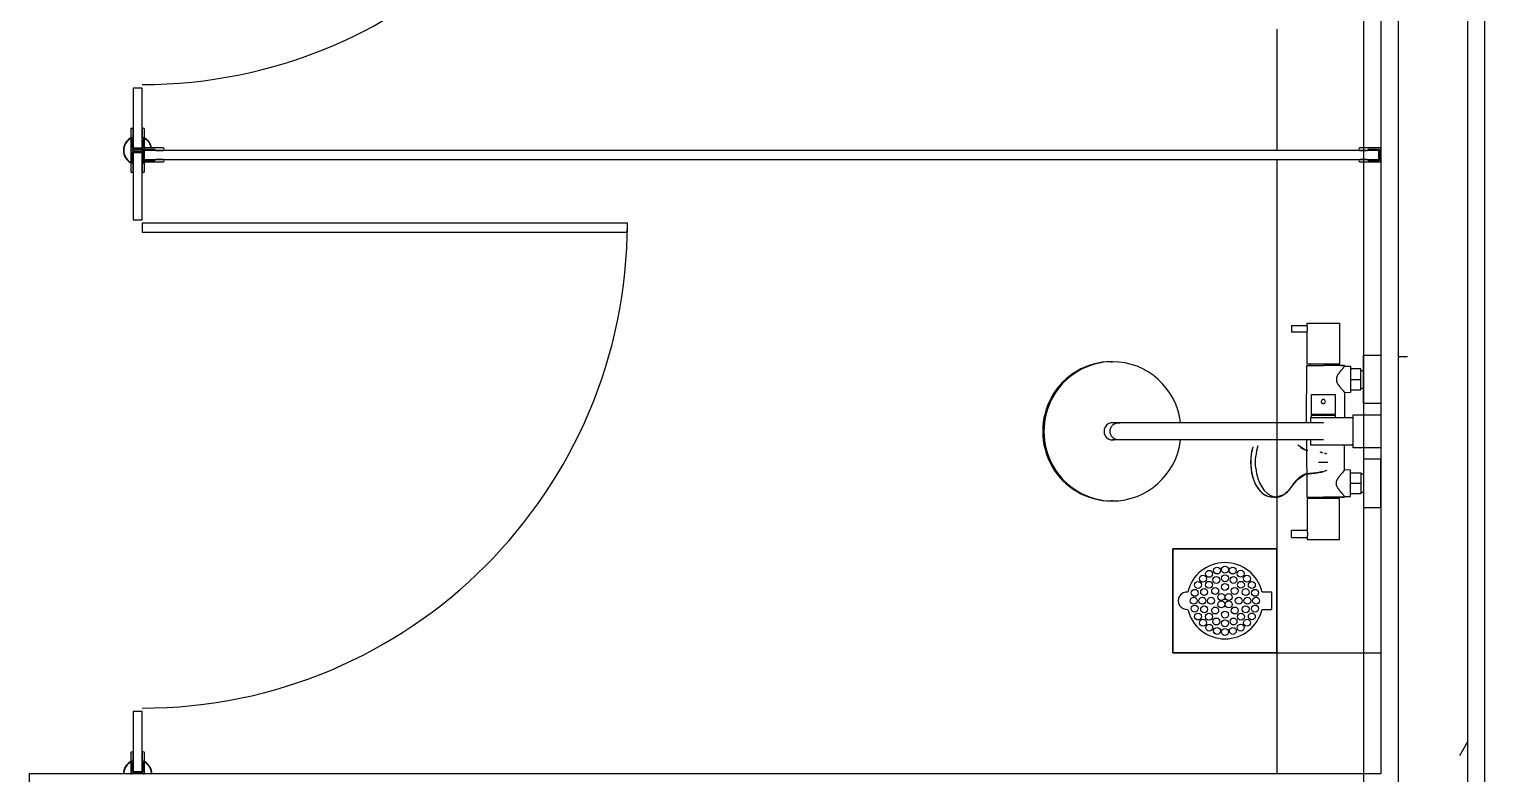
# Model space of a CAD drawing. Header units: millimetres. Extents: x -145636 to 131102, y -135903 to -7470.
# Drawn here: x 25695 to 27795, y -116848 to -115773 of the extents above; entities that cross this region are included whole.
import ezdxf

# ---------------------------------------------------------------- set-up
doc = ezdxf.new("R2010")
doc.units = ezdxf.units.MM
doc.layers.add('M_ARCHI', color=8, linetype='Continuous')

# ---------------------------------------------------------------- blocks, each defined once
blk = doc.blocks.new('RF Archi 21.10.2024')
at = {"layer": 'M_ARCHI', "color": 8}
for p, q in [((-138786, -25375.2), (-138786, -138101)), ((-138636, -126778.5), (-138636, -134028.5)), ((-138636, -126778.5), (-138636, -134028.5)), ((-138611, -134028.5), (-138611, -126778.5)), ((-138761, -129953.5), (-138761, -133253.5)), ((-138736, -129953.5), (-138736, -133278.5)), ((-140548, -132263.5), (-140561, -132263.5)), ((-140561, -132263.5), (-140561, -132350.5)), ((-140548, -132350.5), (-140548, -132263.5)), ((-140570.5, -132341.5), (-140571, -132342.2)), ((-140570.5, -132341.5), (-140571, -132342.2)), ((-140570.1, -132340.9), (-140570.5, -132341.5)), ((-140570.1, -132340.9), (-140570.5, -132341.5)), ((-140569.5, -132340.3), (-140570.1, -132340.9)), ((-140569.5, -132340.3), (-140570.1, -132340.9)), ((-140569, -132339.7), (-140569.5, -132340.3)), ((-140569, -132339.7), (-140569.5, -132340.3)), ((-140568.4, -132339.1), (-140569, -132339.7)), ((-140568.4, -132339.1), (-140569, -132339.7)), ((-140567.9, -132338.6), (-140568.4, -132339.1)), ((-140567.9, -132338.6), (-140568.4, -132339.1)), ((-140567.3, -132338.1), (-140567.9, -132338.6)), ((-140567.3, -132338.1), (-140567.9, -132338.6)), ((-140566.6, -132337.6), (-140567.3, -132338.1)), ((-140566.6, -132337.6), (-140567.3, -132338.1)), ((-140566, -132337.1), (-140566.6, -132337.6)), ((-140566, -132337.1), (-140566.6, -132337.6)), ((-140565.3, -132336.6), (-140566, -132337.1)), ((-140565.3, -132336.6), (-140566, -132337.1)), ((-140564.6, -132336.2), (-140565.3, -132336.6)), ((-140564.6, -132336.2), (-140565.3, -132336.6)), ((-140564.5, -132323.2), (-140564.5, -132353.5)), ((-140562.5, -132335.1), (-140563.2, -132335.5)), ((-140562.5, -132335.1), (-140563.2, -132335.5)), ((-140563, -132335.5), (-140561, -132333.5)), ((-140563, -132350.5), (-140563, -132335.5)), ((-140561.8, -132334.8), (-140562.5, -132335.1)), ((-140561.8, -132334.8), (-140562.5, -132335.1)), ((-140561, -132334.6), (-140561.8, -132334.8)), ((-140561, -132334.6), (-140561.8, -132334.8)), ((-140561, -132333.5), (-140561, -132323.2)), ((-140548, -132323.2), (-140548, -132333.5)), ((-140548, -132333.5), (-140546, -132335.5)), ((-140547.3, -132334.8), (-140548, -132334.6)), ((-140547.3, -132334.8), (-140548, -132334.6)), ((-140546.5, -132335.1), (-140547.3, -132334.8)), ((-140546.5, -132335.1), (-140547.3, -132334.8)), ((-140545.8, -132335.5), (-140546.5, -132335.1)), ((-140545.8, -132335.5), (-140546.5, -132335.1)), ((-140546, -132335.5), (-140546, -132350.5)), ((-140544.5, -132353.5), (-140544.5, -132323.2)), ((-140543.7, -132336.6), (-140544.4, -132336.2)), ((-140543.7, -132336.6), (-140544.4, -132336.2)), ((-140543, -132337.1), (-140543.7, -132336.6)), ((-140543, -132337.1), (-140543.7, -132336.6)), ((-140542.4, -132337.6), (-140543, -132337.1)), ((-140542.4, -132337.6), (-140543, -132337.1)), ((-140541.8, -132338.1), (-140542.4, -132337.6)), ((-140541.8, -132338.1), (-140542.4, -132337.6)), ((-140541.2, -132338.6), (-140541.8, -132338.1)), ((-140541.2, -132338.6), (-140541.8, -132338.1)), ((-140540.6, -132339.1), (-140541.2, -132338.6)), ((-140540.6, -132339.1), (-140541.2, -132338.6)), ((-140540, -132339.7), (-140540.6, -132339.1)), ((-140540, -132339.7), (-140540.6, -132339.1)), ((-140539.5, -132340.3), (-140540, -132339.7)), ((-140539.5, -132340.3), (-140540, -132339.7)), ((-140539, -132340.9), (-140539.5, -132340.3)), ((-140539, -132340.9), (-140539.5, -132340.3)), ((-140538.5, -132341.5), (-140539, -132340.9)), ((-140538.5, -132341.5), (-140539, -132340.9)), ((-140538, -132342.2), (-140538.5, -132341.5)), ((-140538, -132342.2), (-140538.5, -132341.5)), ((-140574.4, -132351.9), (-140574.5, -132352.7)), ((-140574.4, -132351.9), (-140574.5, -132352.7)), ((-140574.5, -132352.7), (-140574.5, -132353.5)), ((-140574.5, -132352.7), (-140574.5, -132353.5)), ((-140574.5, -132353.5), (-140574.5, -132354.3)), ((-140574.5, -132353.5), (-140574.5, -132354.3)), ((-140574.5, -132354.3), (-140574.4, -132355.1)), ((-140574.5, -132354.3), (-140574.4, -132355.1)), ((-140574.3, -132350.3), (-140574.4, -132351.1)), ((-140574.3, -132350.3), (-140574.4, -132351.1)), ((-140574.4, -132351.1), (-140574.4, -132351.9)), ((-140574.4, -132351.1), (-140574.4, -132351.9)), ((-140574.4, -132355.1), (-140574.4, -132355.9)), ((-140574.4, -132355.1), (-140574.4, -132355.9)), ((-140574.4, -132355.9), (-140574.3, -132356.7)), ((-140574.4, -132355.9), (-140574.3, -132356.7)), ((-140574.1, -132349.5), (-140574.3, -132350.3)), ((-140574.1, -132349.5), (-140574.3, -132350.3)), ((-140574.3, -132356.7), (-140574.1, -132357.4)), ((-140574.3, -132356.7), (-140574.1, -132357.4)), ((-140573.9, -132348.7), (-140574.1, -132349.5)), ((-140573.9, -132348.7), (-140574.1, -132349.5)), ((-140574.1, -132357.4), (-140573.9, -132358.2)), ((-140574.1, -132357.4), (-140573.9, -132358.2)), ((-140573.7, -132347.9), (-140573.9, -132348.7)), ((-140573.7, -132347.9), (-140573.9, -132348.7)), ((-140573.9, -132358.2), (-140573.7, -132359)), ((-140573.9, -132358.2), (-140573.7, -132359)), ((-140573.5, -132347.2), (-140573.7, -132347.9)), ((-140573.5, -132347.2), (-140573.7, -132347.9)), ((-140573.7, -132359), (-140573.5, -132359.8)), ((-140573.7, -132359), (-140573.5, -132359.8)), ((-140573.2, -132346.4), (-140573.5, -132347.2)), ((-140573.2, -132346.4), (-140573.5, -132347.2)), ((-140573.5, -132359.8), (-140573.2, -132360.5)), ((-140573.5, -132359.8), (-140573.2, -132360.5)), ((-140572.9, -132345.7), (-140573.2, -132346.4)), ((-140572.9, -132345.7), (-140573.2, -132346.4)), ((-140573.2, -132360.5), (-140572.9, -132361.3)), ((-140573.2, -132360.5), (-140572.9, -132361.3)), ((-140572.6, -132345), (-140572.9, -132345.7)), ((-140572.6, -132345), (-140572.9, -132345.7)), ((-140572.9, -132361.3), (-140572.6, -132362)), ((-140572.9, -132361.3), (-140572.6, -132362)), ((-140572.2, -132344.2), (-140572.6, -132345)), ((-140572.2, -132344.2), (-140572.6, -132345)), ((-140572.6, -132362), (-140572.2, -132362.7)), ((-140572.6, -132362), (-140572.2, -132362.7)), ((-140571.9, -132343.5), (-140572.2, -132344.2)), ((-140571.9, -132343.5), (-140572.2, -132344.2)), ((-140572.2, -132362.7), (-140571.9, -132363.4)), ((-140572.2, -132362.7), (-140571.9, -132363.4)), ((-140571.5, -132342.9), (-140571.9, -132343.5)), ((-140571.5, -132342.9), (-140571.9, -132343.5)), ((-140571, -132342.2), (-140571.5, -132342.9)), ((-140571, -132342.2), (-140571.5, -132342.9)), ((-140564.5, -132353.5), (-140563, -132353.5)), ((-140563, -132353.5), (-140564.5, -132353.5)), ((-140564.5, -132353.5), (-140564.5, -132383.7)), ((-140546, -132350.5), (-140563, -132350.5)), ((-140563, -132353.5), (-140561, -132352)), ((-140561, -132355), (-140563, -132353.5)), ((-140563, -132371.5), (-140563, -132356.5)), ((-140563, -132356.5), (-140546, -132356.5)), ((-140561, -132350.5), (-140548, -132350.5)), ((-140561, -132352), (-140548, -132352)), ((-140548, -132355), (-140561, -132355)), ((-140548, -132356.5), (-140561, -132356.5)), ((-140561, -132356.5), (-140561, -132453.5)), ((-140517.8, -132350), (-140548, -132350)), ((-140548, -132350), (-140548, -132351.5)), ((-140548, -132351.5), (-140546.5, -132353.5)), ((-140548, -132352), (-140546, -132353.5)), ((-140546, -132353.5), (-140548, -132355)), ((-140548, -132453.5), (-140548, -132356.5)), ((-140546.5, -132353.5), (-140546.5, -132366.5)), ((-140546, -132353.5), (-140544.5, -132353.5)), ((-140544.5, -132353.5), (-140546, -132353.5)), ((-140546, -132356.5), (-140546, -132371.5)), ((-140545, -132368.5), (-140545, -132351.5)), ((-140545, -132351.5), (-140530, -132351.5)), ((-138764, -132353.5), (-140545, -132353.5)), ((-140545, -132353.5), (-140545, -132366.5)), ((-140544.5, -132383.7), (-140544.5, -132353.5)), ((-140537.6, -132342.8), (-140538, -132342.2)), ((-140537.6, -132342.8), (-140538, -132342.2)), ((-140537.1, -132343.5), (-140537.6, -132342.8)), ((-140537.1, -132343.5), (-140537.6, -132342.8)), ((-140536.8, -132344.2), (-140537.1, -132343.5)), ((-140536.8, -132344.2), (-140537.1, -132343.5)), ((-140536.4, -132345), (-140536.8, -132344.2)), ((-140536.4, -132345), (-140536.8, -132344.2)), ((-140536.1, -132345.7), (-140536.4, -132345)), ((-140536.1, -132345.7), (-140536.4, -132345)), ((-140535.8, -132346.4), (-140536.1, -132345.7)), ((-140535.8, -132346.4), (-140536.1, -132345.7)), ((-140535.5, -132347.2), (-140535.8, -132346.4)), ((-140535.5, -132347.2), (-140535.8, -132346.4)), ((-140535.3, -132347.9), (-140535.5, -132347.2)), ((-140535.3, -132347.9), (-140535.5, -132347.2)), ((-140535.1, -132348.7), (-140535.3, -132347.9)), ((-140535.1, -132348.7), (-140535.3, -132347.9)), ((-140534.9, -132349.5), (-140535.1, -132348.7)), ((-140534.9, -132349.5), (-140535.1, -132348.7)), ((-140534.8, -132350.3), (-140534.9, -132349.5)), ((-140534.8, -132350.3), (-140534.9, -132349.5)), ((-140534.5, -132352.7), (-140534.6, -132351.9)), ((-140534.5, -132352.7), (-140534.6, -132351.9)), ((-140534.5, -132353.5), (-140534.5, -132352.7)), ((-140534.5, -132353.5), (-140534.5, -132352.7)), ((-140530, -132351.5), (-140528, -132353.5)), ((-140528, -132353.5), (-140517.8, -132353.5)), ((-138761, -132350), (-138791.3, -132350)), ((-138791.3, -132353.5), (-138781, -132353.5)), ((-138781, -132353.5), (-138779, -132351.5)), ((-138779, -132351.5), (-138764, -132351.5)), ((-138764, -132351.5), (-138764, -132368.5)), ((-138764, -132366.5), (-138764, -132353.5)), ((-138762.5, -132353.5), (-138761, -132351.5)), ((-138762.5, -132366.5), (-138762.5, -132353.5)), ((-138761, -132351.5), (-138761, -132350)), ((-140571.9, -132363.4), (-140571.5, -132364.1)), ((-140571.9, -132363.4), (-140571.5, -132364.1)), ((-140571.5, -132364.1), (-140571, -132364.8)), ((-140571.5, -132364.1), (-140571, -132364.8)), ((-140571, -132364.8), (-140570.5, -132365.4)), ((-140571, -132364.8), (-140570.5, -132365.4)), ((-140570.5, -132365.4), (-140570.1, -132366)), ((-140570.5, -132365.4), (-140570.1, -132366)), ((-140570.1, -132366), (-140569.5, -132366.7)), ((-140570.1, -132366), (-140569.5, -132366.7)), ((-140569.5, -132366.7), (-140569, -132367.2)), ((-140569.5, -132366.7), (-140569, -132367.2)), ((-140569, -132367.2), (-140568.4, -132367.8)), ((-140569, -132367.2), (-140568.4, -132367.8)), ((-140568.4, -132367.8), (-140567.9, -132368.4)), ((-140568.4, -132367.8), (-140567.9, -132368.4)), ((-140567.9, -132368.4), (-140567.2, -132368.9)), ((-140567.9, -132368.4), (-140567.2, -132368.9)), ((-140567.2, -132368.9), (-140566.6, -132369.4)), ((-140567.2, -132368.9), (-140566.6, -132369.4)), ((-140566.6, -132369.4), (-140566, -132369.9)), ((-140566.6, -132369.4), (-140566, -132369.9)), ((-140566, -132369.9), (-140565.3, -132370.3)), ((-140566, -132369.9), (-140565.3, -132370.3)), ((-140565.3, -132370.3), (-140564.6, -132370.7)), ((-140565.3, -132370.3), (-140564.6, -132370.7)), ((-140563.2, -132371.5), (-140562.5, -132371.8)), ((-140563.2, -132371.5), (-140562.5, -132371.8)), ((-140561, -132373.5), (-140563, -132371.5)), ((-140562.5, -132371.8), (-140561.8, -132372.1)), ((-140562.5, -132371.8), (-140561.8, -132372.1)), ((-140561.8, -132372.1), (-140561, -132372.4)), ((-140561.8, -132372.1), (-140561, -132372.4)), ((-140561, -132383.7), (-140561, -132373.5)), ((-140546.5, -132366.5), (-140548, -132368.5)), ((-140548, -132368.5), (-140548, -132370)), ((-140548, -132370), (-140517.8, -132370)), ((-140546, -132371.5), (-140548, -132373.5)), ((-140548, -132372.4), (-140547.3, -132372.1)), ((-140548, -132372.4), (-140547.3, -132372.1)), ((-140548, -132373.5), (-140548, -132383.7)), ((-140547.3, -132372.1), (-140546.5, -132371.8)), ((-140547.3, -132372.1), (-140546.5, -132371.8)), ((-140546.5, -132371.8), (-140545.8, -132371.5)), ((-140546.5, -132371.8), (-140545.8, -132371.5)), ((-140545, -132366.5), (-138764, -132366.5)), ((-140530, -132368.5), (-140545, -132368.5)), ((-140544.4, -132370.7), (-140543.7, -132370.3)), ((-140544.4, -132370.7), (-140543.7, -132370.3)), ((-140543.7, -132370.3), (-140543, -132369.9)), ((-140543.7, -132370.3), (-140543, -132369.9)), ((-140541.8, -132368.9), (-140541.2, -132368.4)), ((-140541.8, -132368.9), (-140541.2, -132368.4)), ((-140541.2, -132368.4), (-140540.6, -132367.8)), ((-140541.2, -132368.4), (-140540.6, -132367.8)), ((-140540.6, -132367.8), (-140540, -132367.2)), ((-140540.6, -132367.8), (-140540, -132367.2)), ((-140540, -132367.2), (-140539.5, -132366.7)), ((-140540, -132367.2), (-140539.5, -132366.7)), ((-140528, -132366.5), (-140530, -132368.5)), ((-140517.8, -132366.5), (-140528, -132366.5)), ((-138781, -132366.5), (-138791.3, -132366.5)), ((-138791.3, -132370), (-138761, -132370)), ((-138779, -132368.5), (-138781, -132366.5)), ((-138764, -132368.5), (-138779, -132368.5)), ((-138761, -132368.5), (-138762.5, -132366.5)), ((-138761, -132370), (-138761, -132368.5)), ((-140561, -132453.5), (-140548, -132453.5)), ((-139848, -132458.5), (-140548, -132458.5)), ((-140548, -132458.5), (-140548, -132471.5)), ((-139848, -132471.5), (-139848, -132458.5)), ((-140548, -132471.5), (-139848, -132471.5)), ((-138890, -132606), (-138890, -132616)), ((-138890, -132606.1), (-138890, -132606)), ((-138890, -132606), (-138890, -132606.1)), ((-138890, -132606.1), (-138890, -132606)), ((-138890, -132606), (-138867.5, -132606)), ((-138867.5, -132606), (-138867.5, -132603)), ((-138866.7, -132603), (-138844, -132603)), ((-138844, -132603), (-138820.5, -132603)), ((-138820.5, -132603), (-138820.5, -132662)), ((-138890, -132616), (-138890, -132615.8)), ((-138890, -132615.8), (-138890, -132616)), ((-138890, -132616), (-138890, -132615.8)), ((-138867.5, -132616), (-138890, -132616)), ((-138867.5, -132662), (-138867.5, -132616)), ((-138786, -132719), (-138786, -132649)), ((-138786, -132649), (-138761, -132649)), ((-138761, -132649), (-138761, -132719)), ((-139149.9, -132658.5), (-139148.1, -132658.5)), ((-138868.3, -132746.5), (-138868, -132664)), ((-138868, -132664), (-138844, -132664)), ((-138844, -132662), (-138867.5, -132662)), ((-138862.5, -132664), (-138862.5, -132662)), ((-138820.5, -132662), (-138844, -132662)), ((-138825.5, -132662), (-138825.5, -132664)), ((-138813.5, -132664), (-138813.5, -132664.8)), ((-138813.5, -132664.8), (-138805, -132665)), ((-138805, -132665), (-138805, -132703)), ((-138790, -132669), (-138805, -132669)), ((-138790, -132684), (-138790, -132669)), ((-138790, -132671), (-138786, -132671)), ((-138805, -132684), (-138790, -132684)), ((-138805, -132699), (-138790, -132699)), ((-138790, -132699), (-138790, -132684)), ((-138786, -132697), (-138790, -132697)), ((-138861, -132734.5), (-138861, -132706)), ((-138861, -132706), (-138844, -132706)), ((-138844, -132706), (-138827, -132706)), ((-138827, -132706), (-138827, -132734.5)), ((-138805, -132703), (-138813.5, -132703.2)), ((-138813.5, -132703.2), (-138813.5, -132739.1)), ((-138761, -132719), (-138786, -132719)), ((-138862, -132746.4), (-138862, -132739)), ((-138862, -132739), (-138801, -132739)), ((-138844, -132734.5), (-138861, -132734.5)), ((-138861, -132739), (-138861, -132735.5)), ((-138861, -132735.5), (-138844, -132735.5)), ((-138859, -132735.5), (-138859, -132734.5)), ((-138827, -132734.5), (-138844, -132734.5)), ((-138844, -132735.5), (-138827, -132735.5)), ((-138829, -132734.5), (-138829, -132735.5)), ((-138827, -132735.5), (-138827, -132739)), ((-138801, -132783), (-138801, -132735)), ((-138801, -132735), (-138761, -132735)), ((-138761, -132735), (-138761, -132783)), ((-139139.4, -132746.5), (-139148.1, -132746.5)), ((-139138.9, -132746.5), (-139139.4, -132746.5)), ((-139138.3, -132746.5), (-139138.9, -132746.5)), ((-139137.6, -132746.5), (-139138.3, -132746.5)), ((-139136.8, -132746.5), (-139137.6, -132746.5)), ((-139136, -132746.5), (-139136.8, -132746.5)), ((-139135.1, -132746.5), (-139136, -132746.5)), ((-139134.1, -132746.5), (-139135.1, -132746.5)), ((-139133.1, -132746.5), (-139134.1, -132746.5)), ((-139131.9, -132746.5), (-139133.1, -132746.5)), ((-139130.7, -132746.5), (-139131.9, -132746.5)), ((-139129.5, -132746.5), (-139130.7, -132746.5)), ((-139128.2, -132746.5), (-139129.5, -132746.5)), ((-139126.8, -132746.5), (-139128.2, -132746.5)), ((-139125.3, -132746.5), (-139126.8, -132746.5)), ((-139123.8, -132746.5), (-139125.3, -132746.5)), ((-139122.3, -132746.5), (-139123.8, -132746.5)), ((-139120.7, -132746.5), (-139122.3, -132746.5)), ((-139119, -132746.5), (-139120.7, -132746.5)), ((-139117.3, -132746.5), (-139119, -132746.5)), ((-139115.6, -132746.5), (-139117.3, -132746.5)), ((-139113.8, -132746.5), (-139115.6, -132746.5)), ((-139112, -132746.5), (-139113.8, -132746.5)), ((-139110.1, -132746.5), (-139112, -132746.5)), ((-139108.3, -132746.5), (-139110.1, -132746.5)), ((-139106.3, -132746.5), (-139108.3, -132746.5)), ((-139104.4, -132746.5), (-139106.3, -132746.5)), ((-139102.4, -132746.5), (-139104.4, -132746.5)), ((-139100.4, -132746.5), (-139102.4, -132746.5)), ((-139098.4, -132746.5), (-139100.4, -132746.5)), ((-139096.4, -132746.5), (-139098.4, -132746.5)), ((-139094.4, -132746.5), (-139096.4, -132746.5)), ((-139092.4, -132746.5), (-139094.4, -132746.5)), ((-139090.3, -132746.5), (-139092.4, -132746.5)), ((-139090, -132746.5), (-139090.3, -132746.5)), ((-138894, -132746.5), (-139090, -132746.5)), ((-138892, -132746.5), (-138894, -132746.5)), ((-138890, -132746.5), (-138892, -132746.5)), ((-138888, -132746.5), (-138890, -132746.5)), ((-138886, -132746.5), (-138888, -132746.5)), ((-138884.1, -132746.5), (-138886, -132746.5)), ((-138882.1, -132746.5), (-138884.1, -132746.5)), ((-138880.2, -132746.5), (-138882.1, -132746.5)), ((-138878.3, -132746.5), (-138880.2, -132746.5)), ((-138876.4, -132746.5), (-138878.3, -132746.5)), ((-138874.5, -132746.5), (-138876.4, -132746.5)), ((-138872.7, -132746.5), (-138874.5, -132746.5)), ((-138870.9, -132746.5), (-138872.7, -132746.5)), ((-138869.2, -132746.5), (-138870.9, -132746.5)), ((-138867.4, -132746.5), (-138869.2, -132746.5)), ((-138865.8, -132746.5), (-138867.4, -132746.5)), ((-138864.1, -132746.5), (-138865.8, -132746.5)), ((-138862.6, -132746.5), (-138864.1, -132746.5)), ((-138861, -132746.5), (-138862.6, -132746.5)), ((-138859.6, -132746.5), (-138861, -132746.5)), ((-138858.1, -132746.5), (-138859.6, -132746.5)), ((-138856.8, -132746.5), (-138858.1, -132746.5)), ((-138855.5, -132746.5), (-138856.8, -132746.5)), ((-138854.2, -132746.5), (-138855.5, -132746.5)), ((-138853, -132746.5), (-138854.2, -132746.5)), ((-138851.9, -132746.5), (-138853, -132746.5)), ((-138850.9, -132746.5), (-138851.9, -132746.5)), ((-138849.9, -132746.5), (-138850.9, -132746.5)), ((-138849, -132746.5), (-138849.9, -132746.5)), ((-138848.2, -132746.5), (-138849, -132746.5)), ((-138847.4, -132746.5), (-138848.2, -132746.5)), ((-138846.7, -132746.5), (-138847.4, -132746.5)), ((-138846.1, -132746.5), (-138846.7, -132746.5)), ((-138845.6, -132746.5), (-138846.1, -132746.5)), ((-138845.1, -132746.5), (-138845.6, -132746.5)), ((-138844.7, -132746.5), (-138845.1, -132746.5)), ((-138844.4, -132746.5), (-138844.7, -132746.5)), ((-138844.4, -132746.5), (-138844.2, -132746.5)), ((-138844.2, -132746.5), (-138844.4, -132746.5)), ((-138844.2, -132746.5), (-138844.1, -132746.5)), ((-138844.1, -132746.5), (-138844.2, -132746.5)), ((-138844.1, -132746.5), (-138844, -132746.5)), ((-138844, -132746.5), (-138844.1, -132746.5)), ((-139139.4, -132771.5), (-139148.1, -132771.5)), ((-139138.8, -132771.5), (-139139.4, -132771.5)), ((-139139.4, -132771.5), (-139139.4, -132771.5)), ((-139138.2, -132771.5), (-139138.8, -132771.5)), ((-139137.5, -132771.5), (-139138.2, -132771.5)), ((-139136.7, -132771.5), (-139137.5, -132771.5)), ((-139135.9, -132771.5), (-139136.7, -132771.5)), ((-139134.9, -132771.5), (-139135.9, -132771.5)), ((-139133.9, -132771.5), (-139134.9, -132771.5)), ((-139132.9, -132771.5), (-139133.9, -132771.5)), ((-139131.7, -132771.5), (-139132.9, -132771.5)), ((-139130.5, -132771.5), (-139131.7, -132771.5)), ((-139129.3, -132771.5), (-139130.5, -132771.5)), ((-139127.9, -132771.5), (-139129.3, -132771.5)), ((-139126.6, -132771.5), (-139127.9, -132771.5)), ((-139125.1, -132771.5), (-139126.6, -132771.5)), ((-139123.6, -132771.5), (-139125.1, -132771.5)), ((-139122, -132771.5), (-139123.6, -132771.5)), ((-139120.4, -132771.5), (-139122, -132771.5)), ((-139118.8, -132771.5), (-139120.4, -132771.5)), ((-139117.1, -132771.5), (-139118.8, -132771.5)), ((-139115.3, -132771.5), (-139117.1, -132771.5)), ((-139113.5, -132771.5), (-139115.3, -132771.5)), ((-139111.7, -132771.5), (-139113.5, -132771.5)), ((-139109.8, -132771.5), (-139111.7, -132771.5)), ((-139108, -132771.5), (-139109.8, -132771.5)), ((-139106, -132771.5), (-139108, -132771.5)), ((-139104.1, -132771.5), (-139106, -132771.5)), ((-139102.1, -132771.5), (-139104.1, -132771.5)), ((-139100.1, -132771.5), (-139102.1, -132771.5)), ((-139098.1, -132771.5), (-139100.1, -132771.5)), ((-139096.1, -132771.5), (-139098.1, -132771.5)), ((-139094.1, -132771.5), (-139096.1, -132771.5)), ((-139092, -132771.5), (-139094.1, -132771.5)), ((-139090, -132771.5), (-139092, -132771.5)), ((-138894, -132771.5), (-139090, -132771.5)), ((-138945.9, -132781.2), (-138948.3, -132792)), ((-138938.5, -132780.1), (-138940.3, -132787.2)), ((-138893.5, -132771.5), (-138894, -132771.5)), ((-138891.5, -132771.5), (-138893.5, -132771.5)), ((-138889.5, -132771.5), (-138891.5, -132771.5)), ((-138887.5, -132771.5), (-138889.5, -132771.5)), ((-138885.5, -132771.5), (-138887.5, -132771.5)), ((-138883.5, -132771.5), (-138885.5, -132771.5)), ((-138881.6, -132771.5), (-138883.5, -132771.5)), ((-138879.7, -132771.5), (-138881.6, -132771.5)), ((-138869.6, -132786.1), (-138880.8, -132779)), ((-138877.8, -132771.5), (-138879.7, -132771.5)), ((-138875.9, -132771.5), (-138877.8, -132771.5)), ((-138876.8, -132782.3), (-138873.6, -132784.3)), ((-138874, -132771.5), (-138875.9, -132771.5)), ((-138872.2, -132771.5), (-138874, -132771.5)), ((-138870.4, -132771.5), (-138872.2, -132771.5)), ((-138868.7, -132771.5), (-138870.4, -132771.5)), ((-138867, -132771.5), (-138868.7, -132771.5)), ((-138868.3, -132771.5), (-138868, -132854)), ((-138865.3, -132771.5), (-138867, -132771.5)), ((-138863.7, -132771.5), (-138865.3, -132771.5)), ((-138862.1, -132771.5), (-138863.7, -132771.5)), ((-138860.6, -132771.5), (-138862.1, -132771.5)), ((-138862, -132779), (-138862, -132771.6)), ((-138801, -132779), (-138862, -132779)), ((-138859.2, -132771.5), (-138860.6, -132771.5)), ((-138857.8, -132771.5), (-138859.2, -132771.5)), ((-138856.4, -132771.5), (-138857.8, -132771.5)), ((-138855.1, -132771.5), (-138856.4, -132771.5)), ((-138853.9, -132771.5), (-138855.1, -132771.5)), ((-138852.7, -132771.5), (-138853.9, -132771.5)), ((-138851.6, -132771.5), (-138852.7, -132771.5)), ((-138850.6, -132771.5), (-138851.6, -132771.5)), ((-138849.7, -132771.5), (-138850.6, -132771.5)), ((-138848.8, -132771.5), (-138849.7, -132771.5)), ((-138848, -132771.5), (-138848.8, -132771.5)), ((-138847.2, -132771.5), (-138848, -132771.5)), ((-138846.5, -132771.5), (-138847.2, -132771.5)), ((-138846, -132771.5), (-138846.5, -132771.5)), ((-138845.4, -132771.5), (-138846, -132771.5)), ((-138845, -132771.5), (-138845.4, -132771.5)), ((-138844.6, -132771.5), (-138845, -132771.5)), ((-138844.4, -132771.5), (-138844.6, -132771.5)), ((-138844.2, -132771.5), (-138844.4, -132771.5)), ((-138844, -132771.5), (-138844.2, -132771.5)), ((-138844, -132771.5), (-138844, -132771.5)), ((-138813.5, -132814.8), (-138813.5, -132778.8)), ((-138761, -132783), (-138801, -132783)), ((-138947.6, -132788.1), (-138949.1, -132803.5)), ((-138948.3, -132792), (-138949.1, -132803.5)), ((-138949.1, -132803.5), (-138947.6, -132818.8)), ((-138949.1, -132803.5), (-138948.3, -132815)), ((-138946.9, -132785.1), (-138947.6, -132788.1)), ((-138940.3, -132787.2), (-138941.5, -132794.8)), ((-138873.6, -132784.3), (-138870.8, -132785.7)), ((-138870.8, -132785.7), (-138866.4, -132786.6)), ((-138850.9, -132803.5), (-138850.8, -132803.5)), ((-138850.8, -132803.5), (-138842.2, -132803.5)), ((-138846, -132789.4), (-138848.2, -132788.9)), ((-138844.6, -132789.9), (-138846, -132789.4)), ((-138838.4, -132791.9), (-138842.4, -132790.4)), ((-138842.2, -132803.5), (-138837.4, -132803.5)), ((-138786, -132799), (-138786, -132869)), ((-138761, -132799), (-138786, -132799)), ((-138761, -132869), (-138761, -132799)), ((-138948.3, -132815), (-138945.9, -132825.7)), ((-138947.6, -132818.8), (-138946.9, -132821.9)), ((-138946.2, -132824.6), (-138943.3, -132832.6)), ((-138941.5, -132812.2), (-138940.3, -132819.7)), ((-138940.3, -132819.7), (-138938.5, -132826.8)), ((-138880.8, -132827.9), (-138869.6, -132820.9)), ((-138877.6, -132825.3), (-138876.8, -132824.6)), ((-138876.8, -132824.6), (-138875.4, -132823.7)), ((-138875.4, -132823.7), (-138871.6, -132821.6)), ((-138871.6, -132821.6), (-138867.7, -132820.5)), ((-138869.6, -132820.9), (-138861.3, -132819.8)), ((-138867.7, -132820.5), (-138858.2, -132819.6)), ((-138861.3, -132819.8), (-138855.5, -132819.2)), ((-138858.2, -132819.6), (-138846.8, -132817.8)), ((-138855.5, -132819.2), (-138851.3, -132818.6)), ((-138851.3, -132818.6), (-138848.2, -132818.1)), ((-138848.2, -132818.1), (-138846, -132817.5)), ((-138846.8, -132817.8), (-138838.4, -132815)), ((-138846, -132817.5), (-138844.6, -132817)), ((-138805, -132815), (-138813.5, -132814.8)), ((-138805, -132853), (-138805, -132815)), ((-138805, -132819), (-138790, -132819)), ((-138790, -132819), (-138790, -132834)), ((-138786, -132821), (-138790, -132821)), ((-138945.9, -132825.7), (-138942.3, -132835.1)), ((-138943.3, -132832.6), (-138941.2, -132836.9)), ((-138942.3, -132835.1), (-138937.6, -132842.6)), ((-138938.9, -132840.7), (-138936.7, -132843.6)), ((-138938.5, -132826.8), (-138936, -132833.4)), ((-138937.6, -132842.6), (-138932.4, -132848.1)), ((-138936.7, -132843.6), (-138932.9, -132847.5)), ((-138936, -132833.4), (-138932.9, -132839.3)), ((-138932.9, -132839.3), (-138929.3, -132844.2)), ((-138929.3, -132844.2), (-138925.3, -132848.3)), ((-138900.7, -132850.2), (-138891.9, -132841.9)), ((-138898, -132848.3), (-138891.9, -132841.9)), ((-138891.9, -132841.9), (-138886, -132834.3)), ((-138891.9, -132841.9), (-138890.8, -132840.5)), ((-138890.8, -132840.5), (-138880.8, -132827.9)), ((-138886, -132834.3), (-138884.6, -132832.5)), ((-138884.6, -132832.5), (-138882.8, -132830.2)), ((-138882.8, -132830.2), (-138881.3, -132828.6)), ((-138881.3, -132828.6), (-138877.6, -132825.3)), ((-138805, -132834), (-138790, -132834)), ((-138790, -132834), (-138790, -132849)), ((-139148.1, -132859.5), (-139149.9, -132859.5)), ((-138932.4, -132848.1), (-138926.9, -132851.6)), ((-138926.9, -132851.6), (-138920.6, -132853.4)), ((-138925.3, -132848.3), (-138920.9, -132851.2)), ((-138920.9, -132851.2), (-138916.4, -132853)), ((-138920.6, -132853.4), (-138920.3, -132853.4)), ((-138920.3, -132853.4), (-138912.8, -132853.9)), ((-138918.7, -132853.5), (-138917.4, -132853.6)), ((-138917.4, -132853.6), (-138916.1, -132853.7)), ((-138916.4, -132853), (-138911.7, -132853.6)), ((-138916.1, -132853.7), (-138914.8, -132853.8)), ((-138914.8, -132853.8), (-138913.5, -132853.9)), ((-138913.5, -132853.9), (-138912.2, -132853.9)), ((-138912.2, -132853.9), (-138907.9, -132853.4)), ((-138911.7, -132853.6), (-138900.7, -132850.2)), ((-138907.9, -132853.4), (-138903.8, -132852)), ((-138903.8, -132852), (-138898, -132848.3)), ((-138868, -132854), (-138844, -132854)), ((-138844, -132856), (-138867.5, -132856)), ((-138867.5, -132856), (-138867.5, -132902)), ((-138862.5, -132854), (-138862.5, -132856)), ((-138820.5, -132856), (-138844, -132856)), ((-138825.5, -132856), (-138825.5, -132854)), ((-138820.5, -132915), (-138820.5, -132856)), ((-138813.5, -132853.2), (-138805, -132853)), ((-138813.5, -132854), (-138813.5, -132853.2)), ((-138790, -132849), (-138805, -132849)), ((-138790, -132847), (-138786, -132847)), ((-138786, -132869), (-138761, -132869)), ((-138890, -132912), (-138890, -132902)), ((-138890, -132902), (-138890, -132902.1)), ((-138890, -132902.1), (-138890, -132902)), ((-138867.5, -132902), (-138890, -132902)), ((-138890, -132902), (-138890, -132902.1)), ((-139061, -132928.5), (-138911, -132928.5)), ((-139061, -133078.5), (-139061, -132928.5)), ((-138911, -132928.5), (-139061, -132928.5)), ((-139061, -132928.5), (-139061, -133078.5)), ((-138911, -132928.5), (-138911, -133078.5)), ((-138911, -133078.5), (-138911, -132928.5)), ((-138890, -132911.8), (-138890, -132912)), ((-138890, -132912), (-138890, -132911.8)), ((-138890, -132911.8), (-138890, -132912)), ((-138890, -132912), (-138867.5, -132912)), ((-138867.5, -132912), (-138867.5, -132915)), ((-138866.7, -132915), (-138844, -132915)), ((-138844, -132915), (-138820.5, -132915)), ((-138918.5, -132991), (-138932.4, -132991)), ((-138918.5, -133016), (-138918.5, -132991)), ((-138932.4, -133016), (-138918.5, -133016)), ((-138911, -133078.5), (-139061, -133078.5)), ((-139061, -133078.5), (-138911, -133078.5)), ((-140548, -133163.5), (-140561, -133163.5)), ((-140561, -133163.5), (-140561, -133250.5)), ((-140548, -133250.5), (-140548, -133163.5)), ((-140564.5, -133223.2), (-140564.5, -133253.5)), ((-140561, -133233.5), (-140561, -133223.2)), ((-140548, -133223.2), (-140548, -133233.5)), ((-140544.5, -133253.5), (-140544.5, -133223.2)), ((-140572.6, -133245), (-140572.9, -133245.7)), ((-140572.2, -133244.2), (-140572.6, -133245)), ((-140571.9, -133243.5), (-140572.2, -133244.2)), ((-140571.5, -133242.9), (-140571.9, -133243.5)), ((-140571, -133242.2), (-140571.5, -133242.9)), ((-140570.5, -133241.5), (-140571, -133242.2)), ((-140570.1, -133240.9), (-140570.5, -133241.5)), ((-140569.5, -133240.3), (-140570.1, -133240.9)), ((-140569, -133239.7), (-140569.5, -133240.3)), ((-140568.4, -133239.1), (-140569, -133239.7)), ((-140567.9, -133238.6), (-140568.4, -133239.1)), ((-140567.3, -133238.1), (-140567.9, -133238.6)), ((-140566.6, -133237.6), (-140567.3, -133238.1)), ((-140566, -133237.1), (-140566.6, -133237.6)), ((-140565.3, -133236.6), (-140566, -133237.1)), ((-140564.6, -133236.2), (-140565.3, -133236.6)), ((-140562.5, -133235.1), (-140563.2, -133235.5)), ((-140563, -133235.5), (-140561, -133233.5)), ((-140563, -133250.5), (-140563, -133235.5)), ((-140561.8, -133234.8), (-140562.5, -133235.1)), ((-140561, -133234.6), (-140561.8, -133234.8)), ((-140548, -133233.5), (-140546, -133235.5)), ((-140547.3, -133234.8), (-140548, -133234.6)), ((-140546.5, -133235.1), (-140547.3, -133234.8)), ((-140545.8, -133235.5), (-140546.5, -133235.1)), ((-140546, -133235.5), (-140546, -133250.5)), ((-140543.7, -133236.6), (-140544.4, -133236.2)), ((-140543, -133237.1), (-140543.7, -133236.6)), ((-140542.4, -133237.6), (-140543, -133237.1)), ((-140541.8, -133238.1), (-140542.4, -133237.6)), ((-140541.2, -133238.6), (-140541.8, -133238.1)), ((-140540.6, -133239.1), (-140541.2, -133238.6)), ((-140540, -133239.7), (-140540.6, -133239.1)), ((-140539.5, -133240.3), (-140540, -133239.7)), ((-140539, -133240.9), (-140539.5, -133240.3)), ((-140538.5, -133241.5), (-140539, -133240.9)), ((-140538, -133242.2), (-140538.5, -133241.5)), ((-140537.6, -133242.8), (-140538, -133242.2)), ((-140537.1, -133243.5), (-140537.6, -133242.8)), ((-140536.8, -133244.2), (-140537.1, -133243.5)), ((-140536.4, -133245), (-140536.8, -133244.2)), ((-140536.1, -133245.7), (-140536.4, -133245)), ((-138761, -133253.5), (-140711, -133253.5)), ((-140711, -133253.5), (-140711, -133378.5)), ((-140574.4, -133251.9), (-140574.5, -133252.7)), ((-140574.5, -133252.7), (-140574.5, -133253.5)), ((-140574.3, -133250.3), (-140574.4, -133251.1)), ((-140574.4, -133251.1), (-140574.4, -133251.9)), ((-140574.1, -133249.5), (-140574.3, -133250.3)), ((-140573.9, -133248.7), (-140574.1, -133249.5)), ((-140573.7, -133247.9), (-140573.9, -133248.7)), ((-140573.5, -133247.2), (-140573.7, -133247.9)), ((-140573.2, -133246.4), (-140573.5, -133247.2)), ((-140572.9, -133245.7), (-140573.2, -133246.4)), ((-140564.5, -133253.5), (-140563, -133253.5)), ((-140546, -133250.5), (-140563, -133250.5)), ((-140563, -133253.5), (-140561, -133252)), ((-140561, -133250.5), (-140548, -133250.5)), ((-140561, -133252), (-140548, -133252)), ((-140548, -133252), (-140546, -133253.5)), ((-140546, -133253.5), (-140544.5, -133253.5)), ((-140535.8, -133246.4), (-140536.1, -133245.7)), ((-140535.5, -133247.2), (-140535.8, -133246.4)), ((-140535.3, -133247.9), (-140535.5, -133247.2)), ((-140535.1, -133248.7), (-140535.3, -133247.9)), ((-140534.9, -133249.5), (-140535.1, -133248.7)), ((-140534.8, -133250.3), (-140534.9, -133249.5)), ((-140534.6, -133251.1), (-140534.8, -133250.3)), ((-140534.6, -133251.9), (-140534.6, -133251.1)), ((-140534.5, -133252.7), (-140534.6, -133251.9)), ((-140534.5, -133253.5), (-140534.5, -133252.7))]:
    blk.add_line(p, q, dxfattribs=at)
at = {"layer": 'M_ARCHI', "color": 8, "linetype": 'Continuous'}
for p, q in [((-138911, -132178.5), (-138911, -132353.5)), ((-138911, -132366.6), (-138911, -132928.5)), ((-138736, -132651.1), (-138722.8, -132651.1)), ((-138911, -133078.5), (-138911, -133253.5)), ((-138911, -133078.5), (-138761, -133078.5)), ((-138636, -133207), (-138647.8, -133227.4))]:
    blk.add_line(p, q, dxfattribs=at)
at = {"layer": 'M_ARCHI', "color": 8}
for centre in [(-139017.8, -132971.7), (-139008.8, -132964.7), (-138998.4, -132973.4), (-138997.4, -132959.9), (-138986, -132958.5), (-138986, -132971), (-138974.7, -132959.9), (-138973.6, -132973.4), (-138963.3, -132964.6), (-138954.2, -132971.7), (-139029.6, -132992.1), (-139024.8, -132980.7), (-139016, -132991), (-139009, -132980.5), (-139000.1, -132989.3), (-138986, -132983.5), (-138971.9, -132989.3), (-138963, -132980.5), (-138956, -132991), (-138947.2, -132980.7), (-138942.5, -132992.1), (-139031, -133003.5), (-139029.5, -133014.9), (-139018.5, -133003.5), (-139016, -133015.9), (-139006, -133003.5), (-139000.1, -133017.6), (-138991.3, -132998.2), (-138991.3, -133008.8), (-138980.7, -132998.2), (-138980.7, -133008.8), (-138971.9, -133017.6), (-138966, -133003.5), (-138956, -133015.9), (-138953.5, -133003.5), (-138942.5, -133014.8), (-138941, -133003.5), (-139024.8, -133026.3), (-139017.8, -133035.3), (-139009, -133026.5), (-138998.4, -133033.5), (-138986, -133023.5), (-138986, -133036), (-138973.6, -133033.5), (-138963, -133026.5), (-138954.2, -133035.3), (-138947.2, -133026.2), (-139008.7, -133042.3), (-138997.3, -133047), (-138986, -133048.5), (-138974.6, -133047), (-138963.2, -133042.3)]:
    blk.add_circle(centre, 5, dxfattribs=at)
for centre, radius, start, end in [((-140548, -131558.5), 700, 270, 0), ((-140554.5, -132353.5), 20.5, 121.0437, 180), ((-140554.5, -132353.5), 20.5, 121.0437, 180), ((-140554.5, -132353.5), 20, 120.7833, 180), ((-140554.5, -132353.5), 20, 120.7833, 180), ((-140554.5, -132353.5), 20, 121.8198, 180), ((-140554.5, -132353.5), 20, 121.8198, 180), ((-140562.8, -132323.2), 1.75, 90, 180), ((-140562.8, -132323.2), 1.75, 0, 90), ((-140546.3, -132323.2), 1.75, 90, 180), ((-140546.3, -132323.2), 1.75, 0, 90), ((-140554.5, -132353.5), 20, 10.5945, 58.2143), ((-140554.5, -132353.5), 20, 11.1369, 58.1802), ((-140554.5, -132353.5), 20, 10.5945, 58.2143), ((-140554.5, -132353.5), 20, 11.1369, 58.1802), ((-140554.5, -132353.5), 20.5, 10.8653, 58.9563), ((-140554.5, -132353.5), 20.5, 10.8653, 58.9563), ((-140554.5, -132353.5), 20.5, 180, 238.9563), ((-140554.5, -132353.5), 20.5, 180, 238.9563), ((-140554.5, -132353.5), 20, 180, 238.2143), ((-140554.5, -132353.5), 20, 180, 238.1802), ((-140554.5, -132353.5), 20, 180, 238.2143), ((-140554.5, -132353.5), 20, 180, 238.1802), ((-140517.8, -132351.7), 1.75, 0, 90), ((-140517.8, -132351.7), 1.75, 270, 0), ((-138791.3, -132351.7), 1.75, 90, 180), ((-138791.3, -132351.7), 1.75, 180, 270), ((-140562.8, -132383.7), 1.75, 180, 270), ((-140562.8, -132383.7), 1.75, 270, 0), ((-140546.3, -132383.7), 1.75, 180, 270), ((-140546.3, -132383.7), 1.75, 270, 0), ((-140554.5, -132353.5), 20, 301.8198, 315), ((-140554.5, -132353.5), 20, 301.8198, 315), ((-140554.5, -132353.5), 20.5, 302.4466, 315), ((-140554.5, -132353.5), 20.5, 302.4466, 315), ((-140517.8, -132368.2), 1.75, 0, 90), ((-140517.8, -132368.2), 1.75, 270, 0), ((-138791.3, -132368.2), 1.75, 90, 180), ((-138791.3, -132368.2), 1.75, 180, 270), ((-140548, -132458.5), 700, 270, 0), ((-138844, -132716), 3, 90, 270), ((-138844, -132716), 3, 270, 90), ((-138986, -133003.5), 55, 13.1366, 166.95), ((-139041, -133003.5), 12.5, 83.475, 276.525), ((-138986, -133003.5), 55, 193.05, 346.8634), ((-140562.8, -133223.2), 1.75, 90, 180), ((-140562.8, -133223.2), 1.75, 0, 90), ((-140546.3, -133223.2), 1.75, 90, 180), ((-140546.3, -133223.2), 1.75, 0, 90), ((-140554.5, -133253.5), 20.5, 121.0437, 180), ((-140554.5, -133253.5), 20, 120.7833, 180), ((-140554.5, -133253.5), 20, 121.8198, 180), ((-140554.5, -133253.5), 20, 0, 58.2143), ((-140554.5, -133253.5), 20, 0, 58.1802), ((-140554.5, -133253.5), 20.5, 0, 58.9563)]:
    blk.add_arc(centre, radius, start, end, dxfattribs=at)
for centre, major_axis, ratio, start_param, end_param in [((-139149.9, -132759), (0, 100.5), 0.984808, 0, 3.141593), ((-139148.1, -132759), (0, 100.5), 0.984808, 0, 3.141593), ((-139148.1, -132759), (0, 100.5), 0.984808, 4.838199, 6.283185), ((-139148.1, -132759), (0, 12.5), 0.984808, 0, 3.141593), ((-139148.1, -132759), (0, 12.5), 0.984808, 6.132198, 6.283185), ((-139148.1, -132759), (0, 12.5), 0.984808, 3.141593, 3.29258), ((-139148.1, -132759), (0, 100.5), 0.984808, 3.141593, 4.586579), ((-138918.7, -132803.5), (0, 50), 0.603332, 1.178097, 1.570796), ((-138918.7, -132803.5), (0, 50), 0.603332, 1.570796, 3.141593)]:
    blk.add_ellipse(centre, major_axis=major_axis, ratio=ratio, start_param=start_param, end_param=end_param, dxfattribs=at)
for points in [[(-140561, -132353.5), (-140561, -132351.8), (-140561, -132348.6), (-140561, -132343.9), (-140561, -132339.9), (-140561, -132337.9), (-140561, -132337.1)], [(-140561, -132353.5), (-140561, -132351.8), (-140561, -132348.6), (-140561, -132343.9), (-140561, -132339.9), (-140561, -132337.9), (-140561, -132337.1)], [(-140548, -132337.1), (-140548, -132337.9), (-140548, -132339.9), (-140548, -132343.9), (-140548, -132348.6), (-140548, -132351.8), (-140548, -132353.5)], [(-140548, -132337.1), (-140548, -132337.9), (-140548, -132339.9), (-140548, -132343.9), (-140548, -132348.6), (-140548, -132351.8), (-140548, -132353.5)], [(-140561, -132369.9), (-140561, -132369), (-140561, -132367), (-140561, -132363.1), (-140561, -132358.3), (-140561, -132355.1), (-140561, -132353.5)], [(-140561, -132369.9), (-140561, -132369), (-140561, -132367), (-140561, -132363.1), (-140561, -132358.3), (-140561, -132355.1), (-140561, -132353.5)], [(-140548, -132353.5), (-140548, -132355.1), (-140548, -132358.3), (-140548, -132363.1), (-140548, -132367), (-140548, -132369), (-140548, -132369.9)], [(-140548, -132353.5), (-140548, -132355.1), (-140548, -132358.3), (-140548, -132363.1), (-140548, -132367), (-140548, -132369), (-140548, -132369.9)], [(-138813.6, -132664), (-138813.6, -132664), (-138813.5, -132664), (-138813.5, -132664)], [(-138813.5, -132664), (-138813.5, -132664), (-138813.6, -132664), (-138813.6, -132664)], [(-138845, -132718.8), (-138844.7, -132718.9), (-138844.4, -132719), (-138844, -132719)], [(-138844, -132719), (-138843.8, -132719), (-138843.5, -132718.9), (-138843.1, -132718.8), (-138843, -132718.8)], [(-139139.4, -132771.5), (-139141, -132771.5), (-139144.2, -132770.8), (-139148.3, -132768), (-139151, -132763.9), (-139152, -132759), (-139151, -132754.1), (-139148.3, -132749.9), (-139144.2, -132747.1), (-139141, -132746.5), (-139139.4, -132746.5)], [(-139139.4, -132746.5), (-139138.9, -132746.5), (-139138.3, -132746.5), (-139137.8, -132746.6)], [(-139137.8, -132771.4), (-139138.3, -132771.4), (-139138.9, -132771.5), (-139139.4, -132771.5)], [(-138948.9, -132803.5), (-138949, -132803.5), (-138949, -132803.5), (-138949, -132803.5)], [(-138948.9, -132803.5), (-138949, -132803.5), (-138949, -132803.5), (-138949, -132803.5)], [(-138948.9, -132803.5), (-138948.9, -132803.5), (-138948.9, -132803.5), (-138948.9, -132803.5)], [(-138948.9, -132803.5), (-138948.9, -132803.5), (-138948.9, -132803.5), (-138948.9, -132803.5)], [(-138848.9, -132788.8), (-138848, -132789), (-138846.6, -132789.4), (-138845.6, -132789.8), (-138845.3, -132789.9)], [(-138813.6, -132854), (-138813.6, -132854), (-138813.5, -132854), (-138813.5, -132854)], [(-138813.5, -132854), (-138813.5, -132854), (-138813.6, -132854), (-138813.6, -132854)], [(-140561, -133253.5), (-140561, -133251.8), (-140561, -133248.6), (-140561, -133243.9), (-140561, -133239.9), (-140561, -133237.9), (-140561, -133237.1)], [(-140548, -133237.1), (-140548, -133237.9), (-140548, -133239.9), (-140548, -133243.9), (-140548, -133248.6), (-140548, -133251.8), (-140548, -133253.5)]]:
    blk.add_open_spline(points, degree=3, dxfattribs=at)
for points, knots in [([(-138867.5, -132616), (-138867.5, -132616), (-138867.5, -132615.9), (-138867.4, -132615.7), (-138867.4, -132615.3), (-138867.3, -132614.8), (-138867.2, -132614.2), (-138867.1, -132613.5), (-138867, -132612.7), (-138867, -132611.8), (-138867, -132610.9), (-138867, -132610.2), (-138867, -132609.5), (-138867.1, -132608.6), (-138867.2, -132607.7), (-138867.3, -132607), (-138867.5, -132606.2), (-138867.5, -132606), (-138867.5, -132606)], [0, 0, 0, 0, 0.055556, 0.111111, 0.166667, 0.222222, 0.277778, 0.333333, 0.388889, 0.444444, 0.513889, 0.548611, 0.583333, 0.652778, 0.722222, 0.791667, 0.861111, 1, 1, 1, 1]), ([(-138813.5, -132664), (-138813.5, -132664), (-138815.9, -132664), (-138819.7, -132664), (-138826.6, -132664), (-138837.9, -132664), (-138844, -132664)], [0, 0, 0, 0, 0.01974667, 0.04180364, 0.07040511, 0.09897424, 0.09897424, 0.09897424, 0.09897424]), ([(-138813.5, -132664.8), (-138813.5, -132664.8), (-138813.5, -132665), (-138813.9, -132665.5), (-138814.1, -132665.9), (-138814.3, -132666.2), (-138814.6, -132666.5), (-138815, -132667), (-138815.6, -132667.7), (-138816.2, -132668.5), (-138816.7, -132669), (-138817, -132669.4), (-138817.2, -132669.6), (-138817.4, -132669.9), (-138817.7, -132670.3), (-138818.3, -132670.9), (-138819, -132671.7), (-138819.6, -132672.5), (-138820.2, -132673.1), (-138820.6, -132673.6), (-138820.9, -132674), (-138821, -132674.2), (-138821.1, -132674.4), (-138821.2, -132674.6), (-138821.4, -132674.8), (-138821.7, -132675.2), (-138822.1, -132675.8), (-138822.7, -132676.5), (-138823.4, -132677.5), (-138824, -132678.5), (-138824.4, -132679.4), (-138824.6, -132679.9), (-138824.7, -132680.4), (-138824.8, -132680.8), (-138825, -132681.4), (-138825.1, -132682.4), (-138825.2, -132684), (-138825.1, -132685.5), (-138825, -132686.6), (-138824.8, -132687.2), (-138824.7, -132687.6), (-138824.6, -132688), (-138824.4, -132688.6), (-138824, -132689.5), (-138823.3, -132690.5), (-138822.6, -132691.5), (-138822.1, -132692.2), (-138821.7, -132692.8), (-138821.4, -132693.2), (-138821.2, -132693.4), (-138821.1, -132693.6), (-138821, -132693.7), (-138820.8, -132694), (-138820.5, -132694.4), (-138820.1, -132694.9), (-138819.6, -132695.5), (-138818.9, -132696.3), (-138818.3, -132697.1), (-138817.7, -132697.7), (-138817.4, -132698.1), (-138817.2, -132698.3), (-138817, -132698.6), (-138816.7, -132698.9), (-138816.2, -132699.5), (-138815.5, -132700.3), (-138814.9, -132701), (-138814.5, -132701.5), (-138814.3, -132701.8), (-138814.1, -132702.1), (-138813.8, -132702.5), (-138813.5, -132703), (-138813.5, -132703.2), (-138813.5, -132703.2)], [-1, -1, -1, -1, -0.944444, -0.916667, -0.902778, -0.888889, -0.875, -0.861111, -0.833333, -0.805556, -0.791667, -0.784722, -0.777778, -0.770833, -0.763889, -0.75, -0.722222, -0.708333, -0.694444, -0.680556, -0.673611, -0.670139, -0.666667, -0.663194, -0.659722, -0.652778, -0.638889, -0.625, -0.611111, -0.583333, -0.569444, -0.5625, -0.555556, -0.548611, -0.541667, -0.527778, -0.5, -0.472222, -0.458333, -0.451389, -0.444444, -0.4375, -0.430556, -0.416667, -0.388889, -0.375, -0.361111, -0.347222, -0.340278, -0.336806, -0.333333, -0.329861, -0.326389, -0.319444, -0.305556, -0.291667, -0.277778, -0.25, -0.236111, -0.229167, -0.222222, -0.215278, -0.208333, -0.194444, -0.166667, -0.138889, -0.125, -0.111111, -0.097222, -0.083333, -0.055556, 0, 0, 0, 0]), ([(-138818.7, -132664), (-138817.6, -132664), (-138815.6, -132664), (-138813.5, -132664), (-138813.5, -132664)], [0.0618589, 0.0618589, 0.0618589, 0.0618589, 0.07922757, 0.09897424, 0.09897424, 0.09897424, 0.09897424]), ([(-138847, -132715.4), (-138847, -132715.7), (-138847, -132716), (-138847, -132716.3), (-138847, -132716.5), (-138847, -132716.5)], [0.4444444, 0.4444444, 0.4444444, 0.4444444, 0.5138889, 0.5486111, 0.5555556, 0.5555556, 0.5555556, 0.5555556]), ([(-138942, -132803.5), (-138942, -132801.7), (-138941.9, -132798.8), (-138941.6, -132795.9), (-138941.5, -132794.8)], [-1, -1, -1, -1, -0.4, 0, 0, 0, 0]), ([(-138941.5, -132812.2), (-138941.7, -132810.5), (-138941.9, -132807.6), (-138942, -132804.6), (-138942, -132803.5)], [-1, -1, -1, -1, -0.4, 0, 0, 0, 0]), ([(-138845.3, -132817), (-138845.6, -132817.2), (-138846.6, -132817.5), (-138848.8, -132818.1), (-138851.8, -132818.7), (-138855.3, -132819.2), (-138858.8, -132819.6), (-138861.4, -132819.9), (-138863.8, -132820.1), (-138865.7, -132820.2), (-138867.9, -132820.4), (-138869.8, -132820.8), (-138871.5, -132821.4), (-138872.9, -132822), (-138874.2, -132822.7), (-138876.1, -132823.9), (-138878.6, -132825.6), (-138881.6, -132828.1), (-138884.3, -132830.9), (-138886.8, -132834.1), (-138889.1, -132837.5), (-138891.3, -132840.9), (-138893.7, -132843.9), (-138897, -132847.3), (-138901.1, -132850.8), (-138906.6, -132853.3), (-138910.3, -132853.9), (-138912.2, -132853.9)], [0, 0, 0, 0, 0.1, 0.2, 0.3, 0.4, 0.45, 0.5, 0.525, 0.55, 0.575, 0.6, 0.6125, 0.625, 0.6375, 0.65, 0.675, 0.7, 0.725, 0.75, 0.775, 0.8, 0.825, 0.85, 0.9, 0.95, 1, 1, 1, 1]), ([(-138813.5, -132853.2), (-138813.5, -132853.2), (-138813.5, -132853), (-138813.9, -132852.5), (-138814.1, -132852.1), (-138814.3, -132851.8), (-138814.6, -132851.4), (-138815, -132850.9), (-138815.6, -132850.2), (-138816.2, -132849.5), (-138816.7, -132848.9), (-138817, -132848.6), (-138817.2, -132848.3), (-138817.4, -132848), (-138817.7, -132847.7), (-138818.3, -132847), (-138819, -132846.3), (-138819.6, -132845.5), (-138820.2, -132844.9), (-138820.6, -132844.3), (-138820.9, -132843.9), (-138821, -132843.7), (-138821.1, -132843.5), (-138821.2, -132843.4), (-138821.4, -132843.1), (-138821.7, -132842.7), (-138822.1, -132842.2), (-138822.7, -132841.5), (-138823.4, -132840.5), (-138824, -132839.5), (-138824.4, -132838.5), (-138824.6, -132838), (-138824.7, -132837.6), (-138824.8, -132837.2), (-138825, -132836.6), (-138825.1, -132835.5), (-138825.2, -132834), (-138825.1, -132832.4), (-138825, -132831.3), (-138824.8, -132830.8), (-138824.7, -132830.3), (-138824.6, -132829.9), (-138824.4, -132829.4), (-138824, -132828.4), (-138823.3, -132827.4), (-138822.6, -132826.5), (-138822.1, -132825.7), (-138821.7, -132825.2), (-138821.4, -132824.8), (-138821.2, -132824.5), (-138821.1, -132824.4), (-138821, -132824.2), (-138820.8, -132824), (-138820.5, -132823.6), (-138820.1, -132823.1), (-138819.6, -132822.4), (-138818.9, -132821.6), (-138818.3, -132820.9), (-138817.7, -132820.2), (-138817.4, -132819.9), (-138817.2, -132819.6), (-138817, -132819.4), (-138816.7, -132819), (-138816.2, -132818.4), (-138815.5, -132817.7), (-138814.9, -132817), (-138814.5, -132816.5), (-138814.3, -132816.1), (-138814.1, -132815.8), (-138813.8, -132815.5), (-138813.5, -132815), (-138813.5, -132814.8), (-138813.5, -132814.8)], [-1, -1, -1, -1, -0.944444, -0.916667, -0.902778, -0.888889, -0.875, -0.861111, -0.833333, -0.805556, -0.791667, -0.784722, -0.777778, -0.770833, -0.763889, -0.75, -0.722222, -0.708333, -0.694444, -0.680556, -0.673611, -0.670139, -0.666667, -0.663194, -0.659722, -0.652778, -0.638889, -0.625, -0.611111, -0.583333, -0.569444, -0.5625, -0.555556, -0.548611, -0.541667, -0.527778, -0.5, -0.472222, -0.458333, -0.451389, -0.444444, -0.4375, -0.430556, -0.416667, -0.388889, -0.375, -0.361111, -0.347222, -0.340278, -0.336806, -0.333333, -0.329861, -0.326389, -0.319444, -0.305556, -0.291667, -0.277778, -0.25, -0.236111, -0.229167, -0.222222, -0.215278, -0.208333, -0.194444, -0.166667, -0.138889, -0.125, -0.111111, -0.097222, -0.083333, -0.055556, 0, 0, 0, 0]), ([(-138919.2, -132853), (-138919.2, -132853.1), (-138919.1, -132853.3), (-138918.8, -132853.5), (-138918.7, -132853.5), (-138918.7, -132853.5)], [-1, -1, -1, -1, -0.875, -0.625, 0, 0, 0, 0]), ([(-138912.2, -132853.9), (-138912.1, -132853.9), (-138912, -132853.9), (-138911.8, -132853.7), (-138911.7, -132853.6), (-138911.7, -132853.6)], [-0.9879218, -0.9879218, -0.9879218, -0.9879218, -0.75, -0.5, 0, 0, 0, 0]), ([(-138813.5, -132854), (-138813.5, -132854), (-138815.9, -132854), (-138819.7, -132854), (-138826.6, -132854), (-138837.9, -132854), (-138844, -132854)], [0, 0, 0, 0, 0.01974667, 0.04180364, 0.07040511, 0.09897424, 0.09897424, 0.09897424, 0.09897424]), ([(-138818.7, -132854), (-138817.6, -132854), (-138815.6, -132854), (-138813.5, -132854), (-138813.5, -132854)], [0.0618589, 0.0618589, 0.0618589, 0.0618589, 0.07922757, 0.09897424, 0.09897424, 0.09897424, 0.09897424]), ([(-138867.5, -132902), (-138867.5, -132902), (-138867.5, -132902), (-138867.4, -132902.2), (-138867.4, -132902.6), (-138867.3, -132903.1), (-138867.2, -132903.7), (-138867.1, -132904.5), (-138867, -132905.3), (-138867, -132906.2), (-138867, -132907), (-138867, -132907.7), (-138867, -132908.4), (-138867.1, -132909.3), (-138867.2, -132910.2), (-138867.3, -132911), (-138867.5, -132911.7), (-138867.5, -132912), (-138867.5, -132912)], [0, 0, 0, 0, 0.055556, 0.111111, 0.166667, 0.222222, 0.277778, 0.333333, 0.388889, 0.444444, 0.513889, 0.548611, 0.583333, 0.652778, 0.722222, 0.791667, 0.861111, 1, 1, 1, 1])]:
    blk.add_open_spline(points, degree=3, knots=knots, dxfattribs=at)

msp = doc.modelspace()

# ---------------------------------------------------------------- block references
at = {"layer": 'M_ARCHI', "color": 8, "linetype": 'Continuous'}
msp.add_blockref('RF Archi 21.10.2024', (166405.7, 16405.4), dxfattribs=at)

doc.saveas('drawing.dxf')
